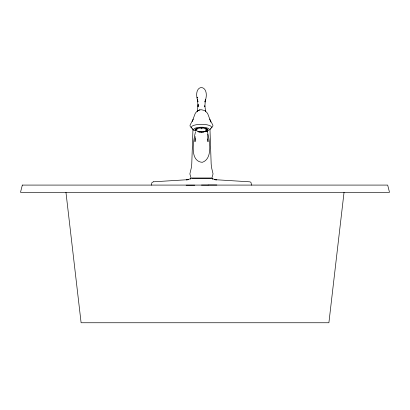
<?xml version="1.0" encoding="UTF-8"?>
<svg xmlns="http://www.w3.org/2000/svg" width="410" height="410" viewBox="0 0 410 410"><rect width="100%" height="100%" fill="white"/><g stroke="black" fill="none" stroke-linecap="round" stroke-linejoin="round"><path stroke-width="0.61" d="M151.572 185.182L151.767 182.824L153.253 181.814M195.201 136.607L194.991 141.716L195.247 138.508M192.956 129.416L191.767 163.805L191.48 167.106L189.886 173.861L190.988 178.001L211.939 178.001L213.041 173.861L211.447 167.106L211.16 163.805L209.971 129.416M344.041 192.331L328.902 322.752L81.098 322.752L65.959 192.331M192.31 121.611L193.253 119.1M197.272 111.417L197.538 110.295L197.184 111.792L198.158 104.36L198.071 106.851L197.512 99.486L197.974 101.818C191.506 82.395 211.591 83.266 204.923 102.039L205.405 99.538L204.831 106.631L204.81 105.729L205.738 111.786L205.4 110.316L205.666 111.412M201.904 132.061L200.91 132.03M195.442 131.999C193.535 140.261 189.246 161.391 202.253 162.314C213.226 158.895 209.633 139.62 207.25 131.425M195.324 130.037L195.739 130.324M196.708 130.201L196.293 129.919M203.693 131.938L202.719 131.999M211.591 127.961L212.769 126.244L212.939 125.301L209.971 119.628L207.603 113.365L204.944 110.618L201.464 109.752L199.89 109.854L197.989 110.618L195.872 112.494L195.063 113.842L192.838 119.822L190.004 125.301L190.153 126.239L191.337 127.956M210.069 129.524L210.678 128.694M205.369 128.632L206.819 128.576L206.353 128.853M205.292 131.718L204.4 131.805M198.573 131.712L197.574 131.728M206.563 131.364L205.564 131.379M200.152 131.964L199.152 131.958M207.609 130.195L207.281 130.329M190.209 179.083L190.978 178.586L186.504 179.923L188.533 179.647L153.294 181.814M205.61 131.292L203.104 132.082L198.44 131.81M207.752 129.77L207.398 129.422M200.28 128.176C201.049 127.525 197.979 127.884 199.47 128.227M199.89 109.854L197.989 110.618M198.635 128.422C199.573 127.817 196.426 128.048 197.815 128.453M205.308 128.453C206.394 127.899 203.211 127.992 204.482 128.463M203.673 128.217C204.903 127.725 201.71 127.679 202.847 128.212M201.858 128.14C203.211 127.71 200.049 127.53 201.033 128.115M196.098 129.796L196.492 129.586L196.226 129.437M201.904 128.776L201.008 128.699M206.379 128.965L207.66 129.114L207.209 129.314M204.979 131.538L206.824 131.179M207.363 131.277L201.464 131.989L198.271 131.805M205.615 130.436L206.44 130.421M206.758 129.929L206.158 130.098L206.455 130.324M195.683 129.386L195.037 129.539L195.273 129.77M191.777 178.483L211.155 178.483M201.464 185.084L208.162 185.089M197.958 131.174L197.343 131.01M195.883 129.299L195.319 129.042L196.677 128.971M206.958 129.837L206.517 129.734M196.482 130.78L196.072 130.57M196.487 128.812L196.134 128.596L197.61 128.658M211.919 178.565L212.718 179.083L211.949 178.586L216.424 179.923L214.394 179.647L249.639 181.814L250.454 182.04L251.161 182.824L251.356 185.182M193.479 130.354L192.254 128.694M209.725 119.079L210.75 122.118M197.148 97.17L197.323 98.036L197.23 97.508M207.696 138.913L207.998 141.752L207.675 134.316M186.145 185.212A551.532 69.3 0 0 1 194.776 185.192M208.172 184.992A551.532 69.495 0 0 1 216.823 185.012M206.958 127.864A7.769 2.265 0 0 1 206.958 131.072M195.975 131.072A7.769 2.265 0 0 1 195.975 127.864M196.416 127.746A7.769 2.265 0 0 1 206.517 127.746M205.682 129.104A4.566 1.333 0 0 1 205.682 130.124M196.897 129.616A4.566 1.333 0 0 1 197.246 129.104M192.398 128.612A10.127 2.962 0 0 1 201.464 124.327A10.127 2.962 0 0 1 210.53 128.612M22.325 185.084L20.5 192.331L389.5 192.331L387.675 185.084L22.325 185.084"/></g></svg>
